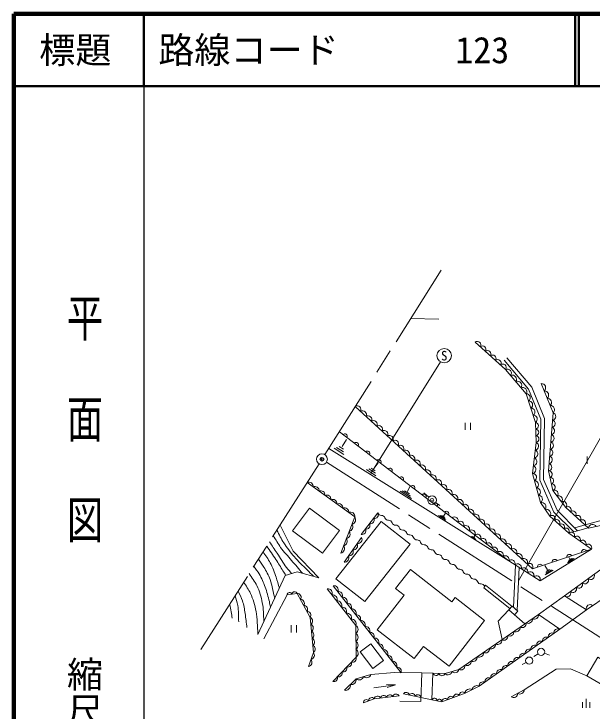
# Model space of a CAD drawing. Units: millimetres, scale not verified. Extents: x 40000 to 680000, y 20000 to 380000.
# Drawn here: x 40000 to 120096, y 283408 to 380000 of the extents above; entities that cross this region are included whole.
import ezdxf
from ezdxf.enums import TextEntityAlignment as Align

# ---------------------------------------------------------------- set-up
doc = ezdxf.new("R2010")
doc.units = ezdxf.units.MM
doc.header["$LTSCALE"] = 1000
doc.header["$PDMODE"] = 32
doc.header["$PDSIZE"] = 500
doc.linetypes.add('CHAIN', pattern=[18.5, 12, -1.5, 3.5, -1.5])
doc.linetypes.add('DASHED', pattern=[7.5, 6, -1.5])
for name, color, linetype, lineweight in [('M-BGD', 7, 'Continuous', 13), ('M-BGD-EXST', 7, 'Continuous', 13), ('M-BMK', 2, 'CHAIN', 13), ('M-BMK-SRVR', 3, 'Continuous', 13), ('M-STR-HTXT', 7, 'Continuous', 13), ('M-STR-STR1', 1, 'Continuous', 13), ('M-TTL', 2, 'Continuous', 140), ('M-TTL-BAND', 7, 'Continuous', 25), ('M-TTL-LINE', 7, 'Continuous', 50)]:
    doc.layers.add(name, color=color, linetype=linetype, lineweight=lineweight)
doc.layers.add('M-OTRS', color=6, linetype='Continuous')
doc.layers.add('M-TTL-TXT', color=7, linetype='Continuous')
doc.styles.add('@ＭＳ ゴシック', font='')
doc.styles.add('ＭＳ ゴシック', font='')
doc.styles.get('@ＭＳ ゴシック').set_extended_font_data('@MS Gothic')
doc.styles.get('ＭＳ ゴシック').set_extended_font_data('MS Gothic')

# ---------------------------------------------------------------- blocks, each defined once
blk = doc.blocks.new('open_arrow')
at = {"color": 0, "linetype": 'Continuous', "lineweight": -2}
blk.add_lwpolyline([(7.5, 1.25), (0, 0), (7.5, -1.25)], dxfattribs=at)

msp = doc.modelspace()

# ---------------------------------------------------------------- linework, layer by layer
at = {"layer": 'M-BGD'}
for p, q in [((98872, 337694), (94957, 337788)), ((108123, 330751), (103913, 334513)), ((110976, 327366), (108123, 330751)), ((114700, 324732), (113049, 328774)), ((112249, 323408), (110976, 327366)), ((111840, 303105), (87280, 325606)), ((114070, 316690), (114700, 324732)), ((112360, 320639), (112249, 323408)), ((85083, 322119), (100714, 310183)), ((85460, 320050), (86096, 321057)), ((83617, 319793), (108546, 304217)), ((85717, 318943), (84357, 319813)), ((85682, 319319), (84710, 319941)), ((85646, 319695), (85063, 320068)), ((111857, 316331), (112360, 320639)), ((89876, 316994), (90453, 317802)), ((90156, 316023), (88829, 316889)), ((90110, 316348), (89162, 316967)), ((90065, 316674), (89496, 317045)), ((112948, 312304), (111857, 316331)), ((114672, 313963), (114070, 316690)), ((87215, 310311), (80619, 315065)), ((94788, 313495), (94111, 313932)), ((94506, 313826), (94847, 314501)), ((116462, 311627), (114672, 313963)), ((95068, 312867), (93489, 313885)), ((94928, 313181), (93800, 313908)), ((114255, 310394), (112948, 312304)), ((119609, 308760), (116462, 311627)), ((85271, 305304), (87215, 310311)), ((88116, 307893), (90422, 310858)), ((99844, 309837), (98838, 310519)), ((99765, 310030), (99046, 310517)), ((99686, 310222), (99255, 310515)), ((99514, 310432), (99774, 310814)), ((100714, 310183), (108546, 304217)), ((116857, 308066), (114255, 310394)), ((121675, 309892), (119121, 309204)), ((121734, 309221), (119609, 308760)), ((117551, 308236), (118100, 308393)), ((85749, 304042), (88173, 307461)), ((103986, 307166), (103328, 307591)), ((103921, 307277), (103451, 307581)), ((103857, 307388), (103575, 307570)), ((103735, 307512), (103853, 307713)), ((120001, 305832), (116857, 308066)), ((120001, 305832), (111840, 303105)), ((112889, 301469), (120001, 305832)), ((116277, 299360), (123680, 304759)), ((117618, 304556), (116678, 303964)), ((117440, 304545), (116769, 304122)), ((117031, 304456), (116856, 304751)), ((117262, 304534), (116859, 304280)), ((108546, 304217), (112889, 301469)), ((113922, 302983), (113568, 303576)), ((77597, 302182), (79256, 302689)), ((79256, 302689), (82248, 301882)), ((94921, 303001), (92880, 300370)), ((94921, 303001), (100658, 298551)), ((114698, 302910), (113619, 302266)), ((114455, 302966), (113684, 302506)), ((114213, 303022), (113750, 302746)), ((73771, 294026), (77597, 302182)), ((126089, 302006), (119334, 297446)), ((84238, 300776), (93627, 288689)), ((74625, 293417), (77837, 299502)), ((77837, 299502), (79230, 299696)), ((79230, 299696), (81036, 296378)), ((87373, 295275), (83414, 300356)), ((90345, 294658), (94064, 299452)), ((94064, 299452), (92880, 300370)), ((100658, 298551), (101112, 299136)), ((101112, 299136), (105199, 295966)), ((108585, 297447), (109036, 297949)), ((109036, 297949), (109810, 297253)), ((112679, 296791), (101645, 289169)), ((107080, 295851), (108585, 297447)), ((108585, 297447), (110777, 295477)), ((109359, 296752), (109810, 297253)), ((81036, 296378), (81480, 291543)), ((105199, 295966), (100277, 289621)), ((107659, 293323), (107080, 295851)), ((87391, 290879), (87373, 295275)), ((95454, 290695), (90345, 294658)), ((104456, 286835), (115616, 294735)), ((96745, 292361), (95454, 290695)), ((100277, 289621), (96745, 292361)), ((81480, 291543), (80803, 289581)), ((84168, 287515), (87391, 290879)), ((101645, 289169), (99733, 288595)), ((85803, 286289), (87403, 287877)), ((87403, 287877), (89458, 288496)), ((89458, 288496), (92740, 288753)), ((92740, 288753), (96512, 288695)), ((96512, 288695), (96360, 284712)), ((98055, 288646), (97915, 284969)), ((99733, 288595), (98055, 288646)), ((92849, 287048), (89879, 286620)), ((102498, 285903), (104456, 286835)), ((108886, 285378), (110701, 286345)), ((88435, 284546), (89908, 285124)), ((89908, 285124), (93368, 285515)), ((93983, 285786), (96382, 285287)), ((99279, 284686), (97915, 284969)), ((99279, 284686), (102498, 285903)), ((96360, 284712), (93475, 284794))]:
    msp.add_line(p, q, dxfattribs=at)
at = {"layer": 'M-BGD', "linetype": 'DASHED'}
for p, q in [((78694, 305567), (76865, 309159)), ((117697, 308798), (119121, 309204)), ((118100, 308393), (119556, 308808)), ((82248, 301882), (78694, 305567)), ((109223, 297781), (109489, 303620)), ((109704, 297348), (109975, 303312)), ((105092, 300504), (105333, 300854)), ((108725, 297603), (105092, 300504)), ((109009, 297918), (105333, 300854)), ((110701, 286345), (115125, 289218)), ((115125, 289218), (117123, 289264)), ((117123, 289264), (119390, 288306)), ((96512, 288695), (98055, 288646)), ((96382, 285287), (97915, 284969))]:
    msp.add_line(p, q, dxfattribs=at)
at = {"layer": 'M-BGD'}
for points in [[(118100, 308393), (115241, 311261), (113357, 315495), (113506, 323963), (111742, 328277), (108310, 332371)], [(117551, 308236), (114822, 310974), (112855, 315393), (113004, 323869), (111309, 328015), (107927, 332050)]]:
    msp.add_lwpolyline(points, dxfattribs=at)
for points in [[(80946, 311511), (85089, 308432), (82748, 305283), (78605, 308362)], [(88599, 298570), (94880, 306546), (90884, 309694), (84602, 301718)], [(89442, 292740), (91190, 290404), (89713, 289299), (87965, 291635)], [(119390, 288306), (123467, 285907), (124975, 288470), (120898, 290870)]]:
    msp.add_lwpolyline(points, close=True, dxfattribs=at)
for centre, radius, start, end in [((104213, 334142), 477, 327.47273, 128.95373), ((104914, 333515), 477, 327.47273, 128.95373), ((105616, 332888), 477, 327.47273, 128.95373), ((106317, 332261), 477, 327.47273, 128.95373), ((107019, 331634), 477, 327.47273, 128.95373), ((107721, 331007), 477, 327.47273, 128.95373), ((108340, 330210), 583, 328.405, 111.85512), ((109053, 329364), 583, 328.405, 111.85512), ((109766, 328518), 583, 328.405, 111.85512), ((113096, 328203), 572, 309.73075, 94.69008), ((110479, 327672), 583, 328.405, 111.85512), ((113509, 327193), 572, 309.73075, 94.69008), ((111004, 326829), 538, 302.65644, 92.99445), ((113921, 326182), 572, 309.73075, 94.69008), ((87572, 325177), 518, 330.70616, 124.30568), ((111322, 325840), 538, 302.65644, 92.99445), ((114334, 325172), 572, 309.73075, 94.69008), ((88316, 324496), 518, 330.70616, 124.30568), ((111640, 324850), 538, 302.65644, 92.99445), ((114543, 324238), 518, 278.6678, 72.38241), ((89061, 323814), 518, 330.70616, 124.30568), ((89805, 323132), 518, 330.70616, 124.30568), ((111958, 323861), 538, 302.65644, 92.99445), ((114464, 323233), 518, 278.6678, 72.38241), ((90549, 322450), 518, 330.70616, 124.30568), ((112201, 322944), 467, 280.53087, 84.09657), ((114386, 322228), 518, 278.6678, 72.38241), ((85846, 321499), 329, 327.70522, 137.56641), ((91293, 321768), 518, 330.70616, 124.30568), ((112238, 322021), 467, 280.53087, 84.09657), ((114307, 321223), 518, 278.6678, 72.38241), ((92037, 321086), 518, 330.70616, 124.30568), ((92782, 320405), 518, 330.70616, 124.30568), ((112275, 321098), 467, 280.53087, 84.09657), ((114228, 320217), 518, 278.6678, 72.38241), ((87410, 320305), 329, 327.70522, 137.56641), ((93526, 319723), 518, 330.70616, 124.30568), ((112131, 320120), 567, 280.49066, 66.17602), ((88973, 319112), 329, 327.70522, 137.56641), ((94270, 319041), 518, 330.70616, 124.30568), ((95014, 318359), 518, 330.70616, 124.30568), ((112005, 319043), 567, 280.49066, 66.17602), ((114149, 319212), 518, 278.6678, 72.38241), ((90536, 317918), 329, 327.70522, 137.56641), ((95759, 317677), 518, 330.70616, 124.30568), ((111879, 317966), 567, 280.49066, 66.17602), ((114071, 318207), 518, 278.6678, 72.38241), ((92099, 316725), 329, 327.70522, 137.56641), ((96503, 316995), 518, 330.70616, 124.30568), ((97247, 316314), 518, 330.70616, 124.30568), ((111754, 316889), 567, 280.49066, 66.17602), ((113992, 317202), 518, 278.6678, 72.38241), ((93662, 315531), 329, 327.70522, 137.56641), ((97991, 315632), 518, 330.70616, 124.30568), ((111858, 315791), 540, 300.19041, 90.11773), ((114101, 316220), 471, 291.08657, 93.78431), ((80868, 314540), 580, 353.09992, 115.33352), ((98736, 314950), 518, 330.70616, 124.30568), ((112131, 314784), 540, 300.19041, 90.11773), ((114302, 315311), 471, 291.08657, 93.78431), ((81692, 313946), 580, 353.09992, 115.33352), ((82516, 313352), 580, 353.09992, 115.33352), ((95225, 314338), 329, 327.70522, 137.56641), ((99480, 314268), 518, 330.70616, 124.30568), ((100224, 313586), 518, 330.70616, 124.30568), ((112403, 313777), 540, 300.19041, 90.11773), ((114502, 314402), 471, 291.08657, 93.78431), ((114890, 313512), 501, 319.07107, 115.86688), ((83341, 312758), 580, 353.09992, 115.33352), ((96789, 313144), 329, 327.70522, 137.56641), ((100968, 312904), 518, 330.70616, 124.30568), ((112676, 312770), 540, 300.19041, 90.11773), ((115487, 312734), 501, 319.07107, 115.86688), ((84165, 312164), 580, 353.09992, 115.33352), ((84990, 311569), 580, 353.09992, 115.33352), ((98352, 311950), 329, 327.70522, 137.56641), ((101713, 312223), 518, 330.70616, 124.30568), ((102457, 311541), 518, 330.70616, 124.30568), ((113095, 311703), 618, 325.08724, 103.73362), ((116083, 311955), 501, 319.07107, 115.86688), ((85814, 310975), 580, 353.09992, 115.33352), ((99915, 310757), 329, 327.70522, 137.56641), ((103201, 310859), 518, 330.70616, 124.30568), ((113748, 310748), 618, 325.08724, 103.73362), ((116759, 311285), 453, 324.35921, 130.96679), ((117423, 310679), 453, 324.35921, 130.96679), ((86638, 310381), 580, 353.09992, 115.33352), ((86712, 309930), 631, 280.41, 37.15079), ((89386, 309880), 517, 256.97337, 27.27666), ((89962, 310621), 517, 256.97337, 27.27666), ((90894, 311016), 498, 198.50688, 272.42034), ((90936, 310021), 498, 18.50688, 92.42034), ((91880, 310337), 498, 198.50688, 272.42034), ((101043, 309803), 503, 334.51098, 130.89191), ((103945, 310177), 518, 330.70616, 124.30568), ((114555, 310075), 438, 323.15338, 133.17927), ((118088, 310074), 453, 324.35921, 130.96679), ((86323, 308929), 631, 280.41, 37.15079), ((88809, 309138), 517, 256.97337, 27.27666), ((91922, 309343), 498, 18.50688, 92.42034), ((92866, 309659), 498, 198.50688, 272.42034), ((92908, 308664), 498, 18.50688, 92.42034), ((101827, 309206), 503, 334.51098, 130.89191), ((102610, 308610), 503, 334.51098, 130.89191), ((104690, 309495), 518, 330.70616, 124.30568), ((105434, 308813), 518, 330.70616, 124.30568), ((115206, 309493), 438, 323.15338, 133.17927), ((115856, 308911), 438, 323.15338, 133.17927), ((118753, 309468), 453, 324.35921, 130.96679), ((120176, 308709), 570, 29.58003, 174.91822), ((85934, 307928), 631, 280.41, 37.15079), ((88233, 308397), 517, 256.97337, 27.27666), ((93852, 308980), 498, 198.50688, 272.42034), ((93894, 307986), 498, 18.50688, 92.42034), ((94838, 308301), 498, 198.50688, 272.42034), ((103393, 308013), 503, 334.51098, 130.89191), ((106178, 308132), 518, 330.70616, 124.30568), ((116506, 308328), 438, 323.15338, 133.17927), ((117197, 307713), 490, 335.23818, 133.97974), ((85545, 306926), 631, 280.41, 37.15079), ((87620, 307212), 607, 265.06486, 24.25493), ((94880, 307307), 498, 18.50688, 92.42034), ((95824, 307623), 498, 198.50688, 272.42034), ((104176, 307416), 503, 334.51098, 130.89191), ((104959, 306820), 503, 334.51098, 130.89191), ((106922, 307450), 518, 330.70616, 124.30568), ((107667, 306768), 518, 330.70616, 124.30568), ((117983, 307154), 490, 335.23818, 133.97974), ((85157, 305925), 631, 280.41, 37.15079), ((87014, 306357), 607, 265.06486, 24.25493), ((95866, 306628), 498, 18.50688, 92.42034), ((96810, 306944), 498, 198.50688, 272.42034), ((96852, 305950), 498, 18.50688, 92.42034), ((105743, 306223), 503, 334.51098, 130.89191), ((108411, 306086), 518, 330.70616, 124.30568), ((118769, 306596), 490, 335.23818, 133.97974), ((119555, 306038), 490, 335.23818, 133.97974), ((86407, 305502), 607, 265.06486, 24.25493), ((97796, 306266), 498, 198.50688, 272.42034), ((97838, 305271), 498, 18.50688, 92.42034), ((98782, 305587), 498, 198.50688, 272.42034), ((106526, 305627), 503, 334.51098, 130.89191), ((107309, 305030), 503, 334.51098, 130.89191), ((109155, 305404), 518, 330.70616, 124.30568), ((109899, 304722), 518, 330.70616, 124.30568), ((119001, 305431), 364, 28.63549, 188.32276), ((85801, 304648), 607, 265.06486, 24.25493), ((98824, 304593), 498, 18.50688, 92.42034), ((99768, 304908), 498, 198.50688, 272.42034), ((99810, 303914), 498, 18.50688, 92.42034), ((108092, 304433), 503, 334.51098, 130.89191), ((108911, 303832), 530, 341.88271, 133.46193), ((110644, 304041), 518, 330.70616, 124.30568), ((114921, 304067), 364, 28.63549, 188.32276), ((116961, 304749), 364, 28.63549, 188.32276), ((100754, 304230), 498, 198.50688, 272.42034), ((100796, 303235), 498, 18.50688, 92.42034), ((101740, 303551), 498, 198.50688, 272.42034), ((109779, 303283), 530, 341.88271, 133.46193), ((111388, 303359), 518, 330.70616, 124.30568), ((112880, 303385), 364, 28.63549, 188.32276), ((101782, 302557), 498, 18.50688, 92.42034), ((102726, 302873), 498, 198.50688, 272.42034), ((102768, 301878), 498, 18.50688, 92.42034), ((110648, 302733), 530, 341.88271, 133.46193), ((111516, 302183), 530, 341.88271, 133.46193), ((119905, 302159), 524, 229.77916, 22.42134), ((103712, 302194), 498, 198.50688, 272.42034), ((103754, 301200), 498, 18.50688, 92.42034), ((112385, 301634), 530, 341.88271, 133.46193), ((119083, 301560), 524, 229.77916, 22.42134), ((84327, 300199), 584, 336.92732, 98.75363), ((104698, 301515), 498, 198.50688, 272.42034), ((104740, 300521), 498, 18.50688, 92.42034), ((117437, 300360), 524, 229.77916, 22.42134), ((118260, 300960), 524, 229.77916, 22.42134), ((78193, 299495), 356, 17.03613, 178.86542), ((78889, 299592), 356, 17.03613, 178.86542), ((79261, 299175), 522, 323.71076, 93.40651), ((83484, 299729), 630, 339.52277, 96.33654), ((84144, 298883), 630, 339.52277, 96.33654), ((84952, 299393), 584, 336.92732, 98.75363), ((116615, 299760), 524, 229.77916, 22.42134), ((79713, 298346), 522, 323.71076, 93.40651), ((84804, 298036), 630, 339.52277, 96.33654), ((85578, 298587), 584, 336.92732, 98.75363), ((80164, 297516), 522, 323.71076, 93.40651), ((85463, 297189), 630, 339.52277, 96.33654), ((86204, 297782), 584, 336.92732, 98.75363), ((86830, 296976), 584, 336.92732, 98.75363), ((119826, 297628), 524, 47.7333, 200.30132), ((80616, 296686), 522, 323.71076, 93.40651), ((86123, 296343), 630, 339.52277, 96.33654), ((87456, 296170), 584, 336.92732, 98.75363), ((112088, 296739), 594, 244.27103, 4.99835), ((80839, 295872), 543, 301.82048, 68.6682), ((86783, 295496), 630, 339.52277, 96.33654), ((88082, 295364), 584, 336.92732, 98.75363), ((110391, 295567), 594, 244.27103, 4.99835), ((111239, 296153), 594, 244.27103, 4.99835), ((80928, 294905), 543, 301.82048, 68.6682), ((87022, 294724), 654, 302.97368, 57.48286), ((88708, 294558), 584, 336.92732, 98.75363), ((109542, 294980), 594, 244.27103, 4.99835), ((115361, 294251), 548, 62.16475, 188.41782), ((81016, 293938), 543, 301.82048, 68.6682), ((87026, 293625), 654, 302.97368, 57.48286), ((89334, 293753), 584, 336.92732, 98.75363), ((107844, 293808), 594, 244.27103, 4.99835), ((108693, 294394), 594, 244.27103, 4.99835), ((113766, 293122), 548, 62.16475, 188.41782), ((114564, 293687), 548, 62.16475, 188.41782), ((81105, 292971), 543, 301.82048, 68.6682), ((87031, 292526), 654, 302.97368, 57.48286), ((89960, 292947), 584, 336.92732, 98.75363), ((90586, 292141), 584, 336.92732, 98.75363), ((106146, 292635), 594, 244.27103, 4.99835), ((106995, 293221), 594, 244.27103, 4.99835), ((112969, 292558), 548, 62.16475, 188.41782), ((81194, 292004), 543, 301.82048, 68.6682), ((87035, 291427), 654, 302.97368, 57.48286), ((91212, 291335), 584, 336.92732, 98.75363), ((105297, 292049), 594, 244.27103, 4.99835), ((111375, 291429), 548, 62.16475, 188.41782), ((112172, 291994), 548, 62.16475, 188.41782), ((81028, 291150), 599, 280.88479, 41.02196), ((86916, 290689), 512, 250.65674, 21.78101), ((91838, 290529), 584, 336.92732, 98.75363), ((103600, 290876), 594, 244.27103, 4.99835), ((104449, 291462), 594, 244.27103, 4.99835), ((109780, 290301), 548, 62.16475, 188.41782), ((110578, 290865), 548, 62.16475, 188.41782), ((80690, 290169), 599, 280.88479, 41.02196), ((86271, 290016), 512, 250.65674, 21.78101), ((92464, 289723), 584, 336.92732, 98.75363), ((102751, 290290), 594, 244.27103, 4.99835), ((108983, 289737), 548, 62.16475, 188.41782), ((84982, 288671), 512, 250.65674, 21.78101), ((85626, 289343), 512, 250.65674, 21.78101), ((93090, 288918), 584, 336.92732, 98.75363), ((100135, 288992), 565, 224.6596, 348.73889), ((101091, 289279), 565, 224.6596, 348.73889), ((101902, 289703), 594, 244.27103, 4.99835), ((107389, 288608), 548, 62.16475, 188.41782), ((108186, 289172), 548, 62.16475, 188.41782), ((84337, 287998), 512, 250.65674, 21.78101), ((86735, 287749), 679, 258.7381, 10.84216), ((87821, 288348), 630, 228.34558, 345.17234), ((88849, 288657), 630, 228.34558, 345.17234), ((98479, 288777), 444, 197.1249, 339.36897), ((99318, 288751), 444, 197.1249, 339.36897), ((105794, 287480), 548, 62.16475, 188.41782), ((106592, 288044), 548, 62.16475, 188.41782), ((85935, 286955), 679, 258.7381, 10.84216), ((104112, 286295), 640, 57.5494, 173.37729), ((104997, 286915), 548, 62.16475, 188.41782), ((94357, 285577), 428, 5.65531, 150.87257), ((102151, 285603), 458, 40.93023, 180.50219), ((103133, 285829), 640, 57.5494, 173.37729), ((110110, 286360), 591, 237.52058, 358.5646), ((88844, 284587), 411, 37.0813, 185.76928), ((89581, 284876), 411, 37.0813, 185.76928), ((90359, 285008), 466, 27.29398, 165.62366), ((91224, 285106), 466, 27.29398, 165.62366), ((92089, 285204), 466, 27.29398, 165.62366), ((92954, 285302), 466, 27.29398, 165.62366), ((95156, 285411), 428, 5.65531, 150.87257), ((95956, 285245), 428, 5.65531, 150.87257), ((98245, 284847), 352, 356.7742, 159.75368), ((98927, 284705), 352, 356.7742, 159.75368), ((99737, 284690), 458, 40.93023, 180.50219), ((100542, 284994), 458, 40.93023, 180.50219), ((101347, 285298), 458, 40.93023, 180.50219), ((109203, 285876), 591, 237.52058, 358.5646)]:
    msp.add_arc(centre, radius, start, end, dxfattribs=at)
for points, knots in [([(76420, 308459), (76746, 307873), (77032, 307262), (77398, 306700), (77833, 306034), (78323, 305404), (78841, 304801), (79397, 304154), (80026, 303574), (80622, 302963), (80907, 302671), (81194, 302380), (81480, 302089)], [0, 0, 0, 0, 1, 1, 1, 2, 2, 2, 3, 3, 3, 4, 4, 4, 4]), ([(75935, 307696), (76275, 307158), (76578, 306595), (76953, 306081), (77417, 305446), (77965, 304876), (78472, 304275), (78973, 303681), (79476, 303088), (79978, 302494)], [0, 0, 0, 0, 1, 1, 1, 2, 2, 2, 3, 3, 3, 3]), ([(75021, 306258), (75446, 305639), (75884, 305031), (76295, 304403), (76633, 303885), (76951, 303354), (77275, 302827), (77403, 302618), (77530, 302409), (77657, 302200)], [0, 0, 0, 0, 1, 1, 1, 2, 2, 2, 3, 3, 3, 3]), ([(75401, 306856), (75758, 306328), (76117, 305802), (76471, 305272), (76908, 304615), (77302, 303928), (77771, 303294), (77988, 303000), (78238, 302731), (78471, 302449)], [0, 0, 0, 0, 1, 1, 1, 2, 2, 2, 3, 3, 3, 3]), ([(74515, 305462), (74848, 304957), (75234, 304482), (75515, 303946), (75848, 303312), (76083, 302630), (76321, 301955), (76497, 301456), (76626, 300942), (76778, 300436)], [0, 0, 0, 0, 1, 1, 1, 2, 2, 2, 3, 3, 3, 3]), ([(73866, 304440), (74121, 304075), (74404, 303728), (74632, 303345), (74957, 302799), (75264, 302236), (75484, 301640), (75792, 300805), (75913, 299913), (76128, 299049)], [0, 0, 0, 0, 1, 1, 1, 2, 2, 2, 3, 3, 3, 3]), ([(73229, 303439), (73483, 303095), (73776, 302776), (73992, 302406), (74326, 301835), (74576, 301216), (74804, 300595), (75044, 299941), (75223, 299264), (75386, 298586), (75449, 298324), (75487, 298056), (75538, 297791)], [0, 0, 0, 0, 1, 1, 1, 2, 2, 2, 3, 3, 3, 4, 4, 4, 4]), ([(72598, 302446), (72955, 301893), (73388, 301381), (73668, 300785), (74019, 300034), (74252, 299225), (74413, 298411), (74578, 297572), (74557, 296706), (74629, 295854)], [0, 0, 0, 0, 1, 1, 1, 2, 2, 2, 3, 3, 3, 3]), ([(71846, 301264), (72154, 300746), (72525, 300261), (72770, 299710), (73123, 298918), (73376, 298076), (73542, 297224), (73743, 296201), (73720, 295146), (73809, 294106)], [0, 0, 0, 0, 1, 1, 1, 2, 2, 2, 3, 3, 3, 3]), ([(71058, 300023), (71260, 299574), (71512, 299144), (71665, 298675), (71849, 298108), (71933, 297513), (72031, 296925), (72139, 296279), (72192, 295626), (72273, 294976)], [0, 0, 0, 0, 1, 1, 1, 2, 2, 2, 3, 3, 3, 3]), ([(70656, 299391), (70775, 298945), (70940, 298509), (71013, 298053), (71134, 297293), (71099, 296516), (71141, 295748)], [0, 0, 0, 0, 1, 1, 1, 2, 2, 2, 2]), ([(69882, 298173), (69960, 297836), (70052, 297503), (70115, 297163), (70170, 296867), (70198, 296567), (70239, 296269)], [0, 0, 0, 0, 1, 1, 1, 2, 2, 2, 2])]:
    msp.add_open_spline(points, degree=3, knots=knots, dxfattribs=at)
at = {"layer": 'M-BGD-EXST'}
for p, q in [((89463, 316331), (99083, 331803)), ((102505, 323367), (102505, 322367)), ((103255, 323367), (103255, 322367)), ((119436, 318675), (119436, 317675)), ((97475, 313025), (96774, 313647)), ((98422, 312293), (98989, 311912)), ((78391, 295314), (78391, 294314)), ((79141, 295314), (79141, 294314)), ((112613, 291333), (112044, 290966)), ((113502, 291429), (114206, 291167)), ((110958, 290151), (110424, 289854)), ((119292, 285123), (119292, 283873)), ((118792, 284623), (118792, 283873)), ((119792, 284623), (119792, 283873))]:
    msp.add_line(p, q, dxfattribs=at)
for centre, radius in [((99611, 332652), 1000), ((97924, 312627), 600), ((113033, 291603), 500), ((111395, 290394), 500)]:
    msp.add_circle(centre, radius, dxfattribs=at)
msp.add_point((97924, 312627), dxfattribs=at)
at = {"layer": 'M-BMK'}
for p, q in [((83078, 318938), (99198, 344516)), ((83309, 317899), (166098, 264824)), ((82276, 317670), (65819, 291781))]:
    msp.add_line(p, q, dxfattribs=at)
at = {"layer": 'M-BMK-SRVR'}
msp.add_circle((82678, 318303), 750, dxfattribs=at)
at = {"layer": 'M-OTRS'}
msp.add_point((82678, 318303), dxfattribs=at)
msp.add_point((82678, 318303), dxfattribs=at)
at = {"layer": 'M-STR-HTXT'}
msp.add_line((132945, 341714), (109922, 301458), dxfattribs=at)
at = {"layer": 'M-STR-STR1'}
for p, q in [((112679, 296791), (116277, 299360)), ((119334, 297446), (116277, 299360)), ((115616, 294735), (112679, 296791)), ((119334, 297446), (115616, 294735))]:
    msp.add_line(p, q, dxfattribs=at)
at = {"layer": 'M-TTL'}
for p, q in [((40000, 380000), (40000, 20000)), ((680000, 380000), (40000, 380000))]:
    msp.add_line(p, q, dxfattribs=at)
at = {"layer": 'M-TTL-BAND'}
msp.add_line((58000, 370000), (58000, 20000), dxfattribs=at)
at = {"layer": 'M-TTL-LINE'}
for p, q in [((58000, 380000), (58000, 370000)), ((117750, 380000), (117750, 370000)), ((118250, 380000), (118250, 370000)), ((40000, 370000), (680000, 370000))]:
    msp.add_line(p, q, dxfattribs=at)

# ---------------------------------------------------------------- block references
at = {"layer": 'M-BGD', "xscale": 160, "yscale": 160, "rotation": 188.2}
msp.add_blockref('open_arrow', (92849, 287048), dxfattribs=at)

# ---------------------------------------------------------------- texts
at = {"layer": 'M-BGD-EXST', "style": 'ＭＳ ゴシック'}
msp.add_text('S', height=1320, dxfattribs=at).set_placement((99611, 332652), align=Align.MIDDLE_CENTER)
at = {"layer": 'M-TTL-BAND', "style": '@ＭＳ ゴシック', "width": 1.4}
msp.add_text('平  面  図', height=3666, rotation=270, dxfattribs=at).set_placement((49777, 306475), align=Align.MIDDLE_RIGHT)
at = {"layer": 'M-TTL-BAND', "style": '@ＭＳ ゴシック'}
msp.add_text('縮尺千分の一', height=3666, rotation=270, dxfattribs=at).set_placement((49777, 261030), align=Align.MIDDLE_RIGHT)
at = {"layer": 'M-TTL-TXT', "style": 'ＭＳ ゴシック'}
msp.add_text('標題', height=3666, dxfattribs=at).set_placement((48500, 375000), align=Align.MIDDLE_CENTER)
for s, p in [('路線コード', (60000, 375000)), ('123', (101142, 375000))]:
    msp.add_text(s, height=3666, dxfattribs=at).set_placement(p, align=Align.MIDDLE_LEFT)

doc.saveas('drawing.dxf')
